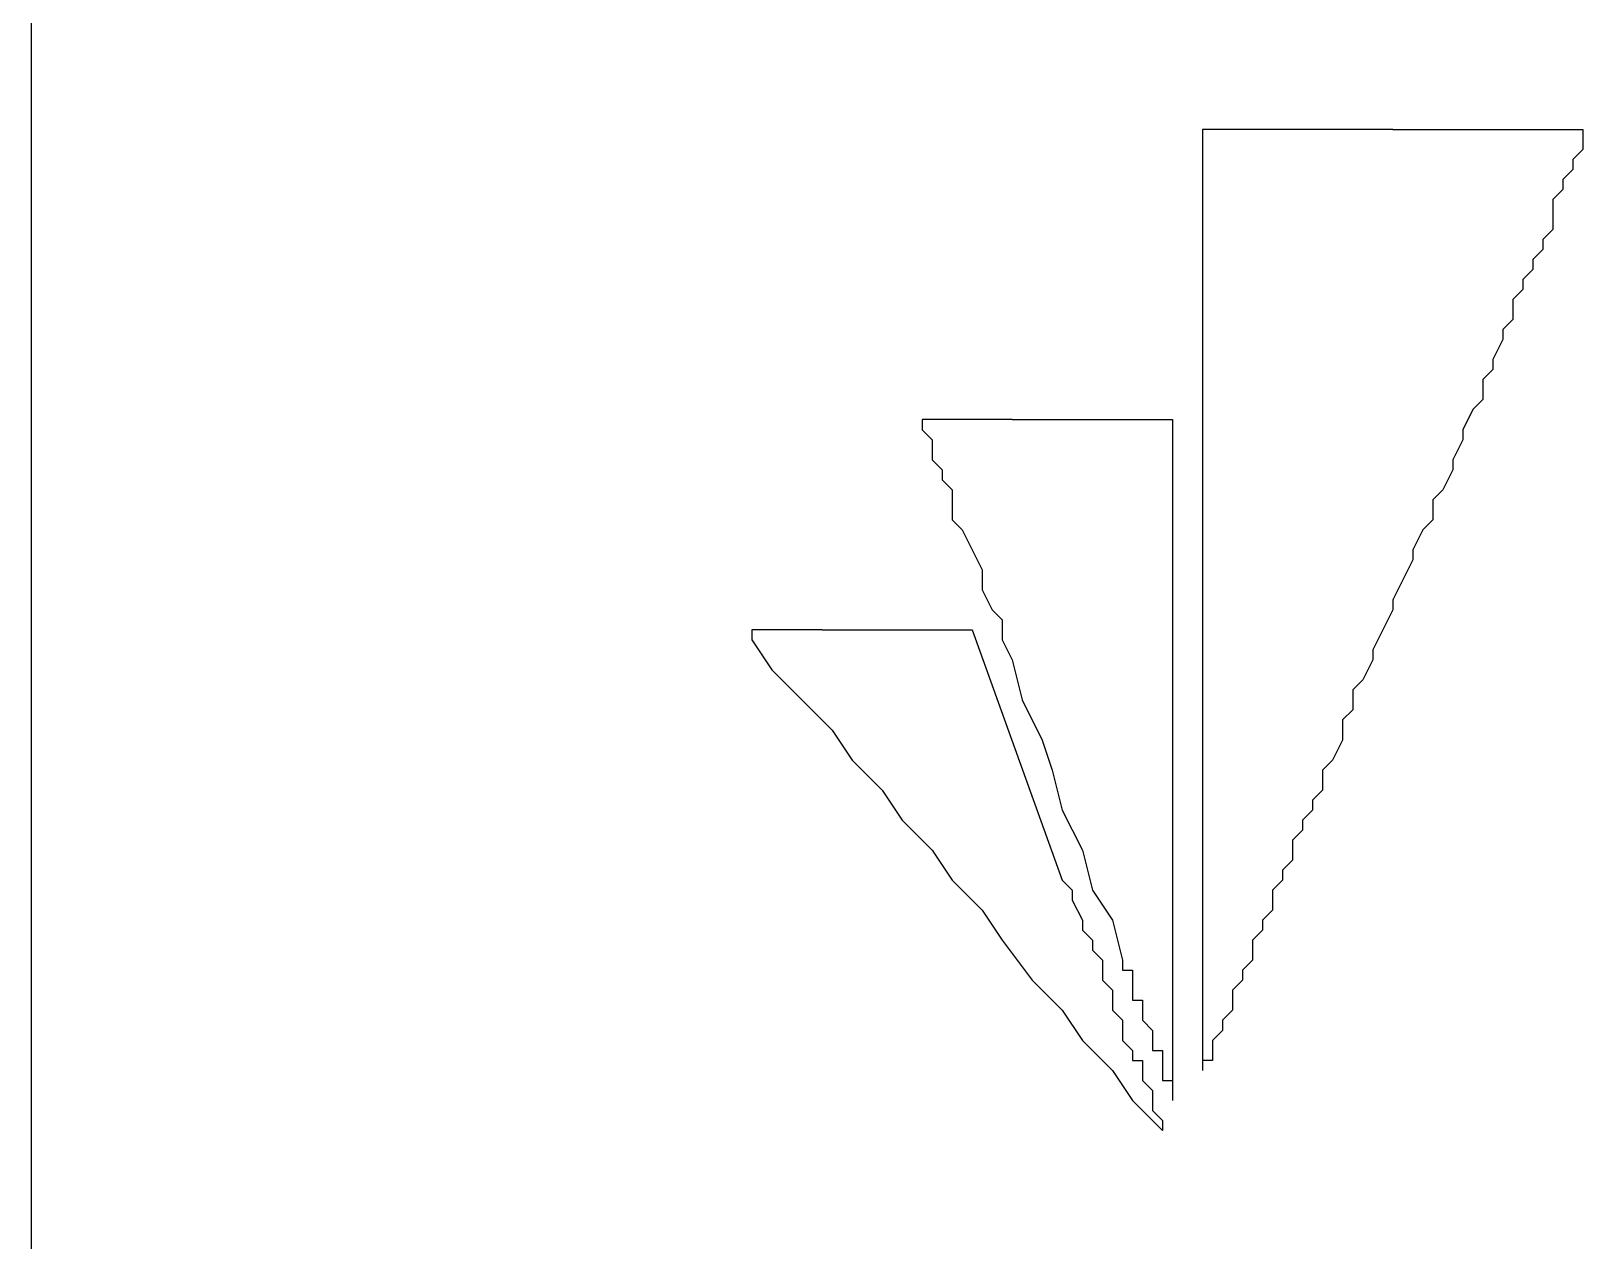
# Model space of a CAD drawing. Extents: x 0 to 594, y 0 to 420.
# Drawn here: x 409 to 424.5, y 47.2 to 59.28 of the extents above; entities that cross this region are included whole.
import ezdxf

# ---------------------------------------------------------------- set-up
doc = ezdxf.new("R2010")
doc.units = 0

msp = doc.modelspace()

# ---------------------------------------------------------------- linework, layer by layer
at = {"layer": 'GT_1', "flags": 128}
for points in [[(409, 120), (409, 10)], [(420.7, 58.3), (420.7, 53.6)], [(422.6, 58.3), (420.7, 58.3)], [(422.6, 58.3), (422.7, 58.3)], [(422.7, 58.3), (422.8, 58.3)], [(422.8, 58.3), (422.9, 58.3)], [(422.9, 58.3), (423, 58.3)], [(423, 58.3), (423.1, 58.3)], [(423.1, 58.3), (423.2, 58.3)], [(423.2, 58.3), (423.3, 58.3)], [(423.3, 58.3), (423.3, 58.3)], [(423.3, 58.3), (423.4, 58.3)], [(423.4, 58.3), (423.5, 58.3)], [(423.5, 58.3), (423.6, 58.3)], [(423.6, 58.3), (423.7, 58.3)], [(423.7, 58.3), (423.8, 58.3)], [(423.7, 58.3), (423.7, 58.3)], [(423.8, 58.3), (423.9, 58.3)], [(423.9, 58.3), (424, 58.3)], [(424, 58.3), (424.1, 58.3)], [(424, 58.3), (424, 58.3)], [(424.1, 58.3), (424.2, 58.3)], [(424.2, 58.3), (424.3, 58.3)], [(424.3, 58.3), (424.4, 58.3)], [(424.3, 58.3), (424.3, 58.3)], [(424.4, 58.3), (424.5, 58.3)], [(424.5, 58.3), (424.5, 58.3)], [(424.5, 58.3), (424.5, 58.3), (424.5, 58.3), (424.5, 58.3), (424.5, 58.3), (424.5, 58.3), (424.5, 58.3), (424.5, 58.3), (424.5, 58.3)], [(424.5, 58.3), (424.5, 58.3), (424.5, 58.3), (424.5, 58.3), (424.5, 58.3), (424.5, 58.3), (424.5, 58.3), (424.5, 58.3), (424.5, 58.3)], [(424.5, 58.3), (424.5, 58.2)], [(424.5, 58.2), (424.5, 58.1)], [(424.5, 58.1), (424.4, 58)], [(424.4, 58), (424.4, 57.9)], [(424.4, 57.9), (424.3, 57.8)], [(424.3, 57.7), (424.2, 57.6)], [(424.3, 57.8), (424.3, 57.7)], [(424.2, 57.6), (424.2, 57.4)], [(424.2, 57.4), (424.2, 57.3)], [(424.2, 57.3), (424.1, 57.2)], [(424.1, 57.2), (424.1, 57.1)], [(424.1, 57.1), (424, 57)], [(424, 56.9), (423.9, 56.8)], [(424, 57), (424, 56.9)], [(423.9, 56.8), (423.9, 56.7)], [(423.9, 56.7), (423.8, 56.6)], [(423.8, 56.6), (423.8, 56.4)], [(423.8, 56.4), (423.7, 56.3)], [(423.7, 56.3), (423.7, 56.2)], [(423.7, 56.2), (423.6, 56)], [(423.6, 56), (423.6, 55.9)], [(423.6, 55.9), (423.5, 55.8)], [(423.5, 55.8), (423.5, 55.6)], [(423.4, 55.5), (423.3, 55.3), (423.3, 55.2), (423.2, 55), (423.2, 54.9), (423.1, 54.7), (423, 54.6), (423, 54.4), (422.9, 54.3)], [(423.5, 55.6), (423.4, 55.5)], [(417.9, 55.4), (417.9, 55.4), (417.9, 55.4), (417.9, 55.4), (417.9, 55.4), (417.9, 55.4), (417.9, 55.4), (417.9, 55.4), (417.9, 55.4)], [(418.3, 55.4), (418.2, 55.4), (418.2, 55.4), (418.1, 55.4), (418.1, 55.4), (418, 55.4), (418, 55.4), (417.9, 55.4), (417.9, 55.4)], [(417.9, 55.4), (417.9, 55.3), (418, 55.2), (418, 55), (418.1, 54.9), (418.1, 54.8), (418.2, 54.7), (418.2, 54.6), (418.2, 54.4)], [(417.9, 55.4), (417.9, 55.4), (417.9, 55.4), (417.9, 55.4), (417.9, 55.4), (417.9, 55.4), (417.9, 55.4), (417.9, 55.4), (417.9, 55.4)], [(418.7, 55.4), (418.6, 55.4), (418.6, 55.4), (418.5, 55.4), (418.5, 55.4), (418.4, 55.4), (418.4, 55.4), (418.3, 55.4), (418.3, 55.4)], [(418.8, 55.4), (418.7, 55.4), (418.7, 55.4)], [(418.8, 55.4), (418.9, 55.4)], [(418.9, 55.4), (419, 55.4)], [(418.9, 55.4), (418.9, 55.4)], [(419, 55.4), (419.1, 55.4)], [(419, 55.4), (419, 55.4)], [(419.1, 55.4), (419.2, 55.4)], [(419.2, 55.4), (420.4, 55.4)], [(420.4, 55.4), (420.4, 52)], [(418.2, 54.4), (418.3, 54.3), (418.4, 54.1), (418.5, 53.9), (418.5, 53.7), (418.6, 53.5), (418.7, 53.4), (418.7, 53.2), (418.8, 53)], [(422.9, 54.3), (422.8, 54.1), (422.8, 54), (422.7, 53.8), (422.6, 53.6), (422.6, 53.5), (422.5, 53.3), (422.4, 53.1), (422.4, 53)], [(420.7, 53.6), (420.7, 53.4), (420.7, 53.1), (420.7, 52.9), (420.7, 52.7), (420.7, 52.4), (420.7, 52.2), (420.7, 52), (420.7, 51.8)], [(416.2, 53.3), (416.2, 53.3), (416.2, 53.3), (416.2, 53.3), (416.2, 53.3), (416.2, 53.3), (416.2, 53.3), (416.2, 53.3), (416.2, 53.3)], [(416.5, 53.3), (416.4, 53.3), (416.4, 53.3), (416.4, 53.3), (416.3, 53.3), (416.3, 53.3), (416.2, 53.3), (416.2, 53.3), (416.2, 53.3)], [(416.2, 53.3), (416.2, 53.2), (416.2, 53.2), (416.2, 53.2), (416.2, 53.2), (416.2, 53.2), (416.2, 53.2), (416.2, 53.2), (416.2, 53.2)], [(416.2, 53.2), (416.4, 52.9), (416.7, 52.6), (417, 52.3), (417.2, 52), (417.5, 51.7), (417.7, 51.4), (418, 51.1), (418.2, 50.8)], [(416.8, 53.3), (416.8, 53.3), (416.7, 53.3), (416.7, 53.3), (416.7, 53.3), (416.6, 53.3), (416.6, 53.3), (416.5, 53.3), (416.5, 53.3)], [(416.9, 53.3), (416.9, 53.3), (416.8, 53.3)], [(416.9, 53.3), (417, 53.3)], [(417, 53.3), (417.1, 53.3)], [(417.1, 53.3), (417.2, 53.3)], [(417.1, 53.3), (417.1, 53.3)], [(417.2, 53.3), (417.3, 53.3)], [(417.2, 53.3), (417.2, 53.3)], [(417.3, 53.3), (418.4, 53.3)], [(418.4, 53.3), (419.3, 50.8)], [(418.8, 53), (418.9, 52.6), (419.1, 52.2), (419.2, 51.9), (419.3, 51.5), (419.5, 51.1), (419.6, 50.7), (419.8, 50.4), (419.9, 50)], [(422.4, 53), (422.3, 52.8), (422.2, 52.7), (422.2, 52.5), (422.1, 52.4), (422.1, 52.2), (422, 52), (421.9, 51.9), (421.9, 51.7)], [(420.4, 52), (420.4, 51.8)], [(420.4, 51.8), (420.4, 51.7)], [(420.7, 51.8), (420.7, 51.6), (420.7, 51.4), (420.7, 51.2), (420.7, 51), (420.7, 50.8), (420.7, 50.6), (420.7, 50.4), (420.7, 50.3)], [(420.4, 51.7), (420.4, 51.5)], [(421.9, 51.7), (421.8, 51.6), (421.8, 51.5), (421.7, 51.4), (421.7, 51.3), (421.6, 51.2), (421.6, 51), (421.5, 50.9), (421.5, 50.8)], [(420.4, 51.5), (420.4, 51.3)], [(420.4, 51.3), (420.4, 51.2)], [(420.4, 51.2), (420.4, 51)], [(420.4, 51), (420.4, 50.9)], [(420.4, 50.9), (420.4, 50.7)], [(418.2, 50.8), (418.5, 50.5), (418.7, 50.2), (419, 49.8), (419.3, 49.5), (419.5, 49.2), (419.8, 48.9), (420, 48.6), (420.3, 48.3)], [(419.3, 50.8), (419.4, 50.7)], [(419.4, 50.7), (419.4, 50.6)], [(420.4, 50.7), (420.4, 50.6)], [(421.5, 50.8), (421.4, 50.7)], [(421.4, 50.7), (421.4, 50.6)], [(419.4, 50.6), (419.5, 50.4)], [(420.4, 50.6), (420.4, 50.4)], [(421.4, 50.6), (421.4, 50.5)], [(419.5, 50.4), (419.5, 50.3)], [(420.4, 50.4), (420.4, 50.3)], [(421.4, 50.5), (421.3, 50.4)], [(421.3, 50.4), (421.3, 50.3)], [(419.5, 50.3), (419.6, 50.2)], [(420.4, 50.3), (420.4, 50.1)], [(420.7, 50.3), (420.7, 50.1), (420.7, 49.9), (420.7, 49.7), (420.7, 49.6), (420.7, 49.4), (420.7, 49.2), (420.7, 49), (420.7, 48.9)], [(421.3, 50.3), (421.2, 50.2)], [(421.3, 50.3), (421.3, 50.3)], [(419.6, 50.2), (419.6, 50.1)], [(419.6, 50.1), (419.7, 50)], [(420.4, 50.1), (420.4, 50)], [(421.2, 50.2), (421.2, 50.1)], [(421.2, 50.1), (421.2, 50)], [(419.7, 50), (419.7, 49.8)], [(419.9, 50), (419.9, 49.9), (420, 49.9), (420, 49.8), (420, 49.7), (420, 49.7), (420, 49.6), (420.1, 49.6), (420.1, 49.5)], [(420.4, 50), (420.4, 49.9)], [(421.2, 50), (421.1, 49.9)], [(419.7, 49.8), (419.8, 49.7)], [(420.4, 49.9), (420.4, 49.7)], [(421.1, 49.8), (421, 49.7)], [(421.1, 49.9), (421.1, 49.8)], [(421.1, 49.8), (421.1, 49.8)], [(419.8, 49.7), (419.8, 49.6)], [(419.8, 49.6), (419.8, 49.5)], [(420.4, 49.7), (420.4, 49.6)], [(420.4, 49.6), (420.4, 49.5)], [(421, 49.7), (421, 49.6)], [(421, 49.6), (421, 49.5)], [(419.8, 49.5), (419.9, 49.4)], [(420.1, 49.5), (420.1, 49.4), (420.1, 49.4), (420.2, 49.3), (420.2, 49.3), (420.2, 49.2), (420.2, 49.2), (420.2, 49.1), (420.3, 49.1)], [(420.4, 49.5), (420.4, 49.4)], [(421, 49.5), (420.9, 49.4)], [(419.9, 49.4), (419.9, 49.3)], [(419.9, 49.3), (419.9, 49.2)], [(420.4, 49.4), (420.4, 49.2)], [(420.9, 49.3), (420.8, 49.2)], [(420.9, 49.4), (420.9, 49.3)], [(420.9, 49.4), (420.9, 49.4)], [(419.9, 49.2), (420, 49.1)], [(420.4, 49.2), (420.4, 49.1)], [(420.8, 49.2), (420.8, 49.1)], [(420.8, 49.2), (420.8, 49.2)], [(420, 49.1), (420, 49)], [(420, 49), (420.1, 49)], [(420.1, 49), (420.1, 48.9)], [(420.3, 49.1), (420.3, 49), (420.3, 49), (420.3, 48.9), (420.3, 48.9), (420.3, 48.8), (420.4, 48.8), (420.4, 48.7), (420.4, 48.7)], [(420.4, 49.1), (420.4, 49)], [(420.4, 49), (420.4, 48.9)], [(420.7, 49), (420.7, 48.9)], [(420.8, 49), (420.7, 49)], [(420.8, 49.1), (420.8, 49)], [(420.1, 48.9), (420.1, 48.8)], [(420.4, 48.9), (420.4, 48.8)], [(420.7, 48.9), (420.7, 48.9), (420.7, 48.9), (420.7, 48.9), (420.7, 48.9), (420.7, 48.9), (420.7, 48.9), (420.7, 48.9), (420.7, 48.9)], [(420.7, 48.9), (420.7, 48.9), (420.7, 48.9), (420.7, 48.9), (420.7, 48.9), (420.7, 48.9), (420.7, 48.9), (420.7, 48.9), (420.7, 48.9)], [(420.1, 48.8), (420.2, 48.7)], [(420.2, 48.7), (420.2, 48.6)], [(420.4, 48.8), (420.4, 48.6)], [(420.4, 48.7), (420.4, 48.7), (420.4, 48.7), (420.4, 48.7), (420.4, 48.7), (420.4, 48.6), (420.4, 48.6), (420.4, 48.6), (420.4, 48.6)], [(420.2, 48.6), (420.2, 48.5)], [(420.4, 48.6), (420.4, 48.6), (420.4, 48.6), (420.4, 48.6), (420.4, 48.6), (420.4, 48.6), (420.4, 48.6), (420.4, 48.6), (420.4, 48.6)], [(420.2, 48.5), (420.3, 48.4)], [(420.3, 48.4), (420.3, 48.3)], [(420.3, 48.3), (420.3, 48.3), (420.3, 48.3), (420.3, 48.3), (420.3, 48.3), (420.3, 48.3), (420.3, 48.3), (420.3, 48.3), (420.3, 48.3)], [(420.3, 48.3), (420.3, 48.3), (420.3, 48.3), (420.3, 48.3), (420.3, 48.3), (420.3, 48.3), (420.3, 48.3), (420.3, 48.3), (420.3, 48.3)]]:
    msp.add_lwpolyline(points, dxfattribs=at)

doc.saveas('drawing.dxf')
